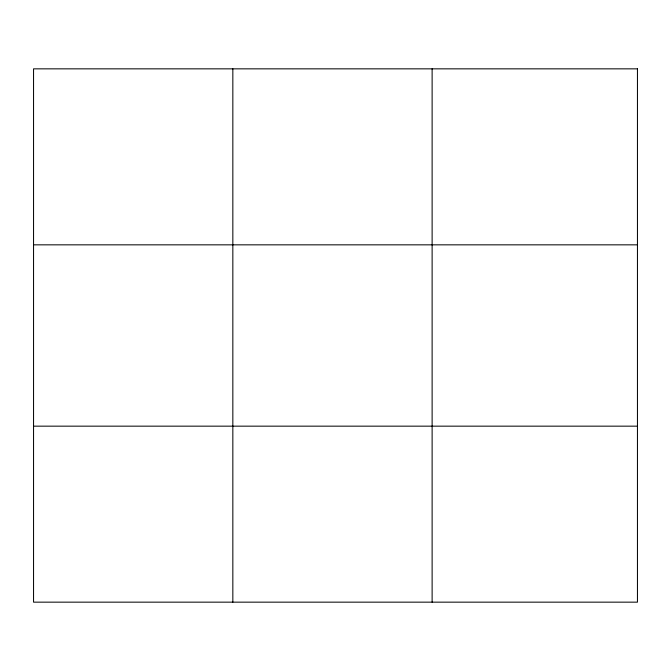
<?xml version="1.0" encoding="UTF-8"?>
<svg xmlns="http://www.w3.org/2000/svg" width="671" height="671" viewBox="0 0 671 671"><rect width="100%" height="100%" fill="white"/><g stroke="black" fill="none" stroke-linecap="round" stroke-linejoin="round"><path stroke-width="1.01" d="M232.837 68.845L232.837 602.155M432.124 68.845L432.124 602.155M33.55 244.84L637.45 244.84M33.55 426.16L637.45 426.16M637.45 68.845L637.45 602.155L33.55 602.155L33.55 68.845L637.45 68.845"/></g></svg>
